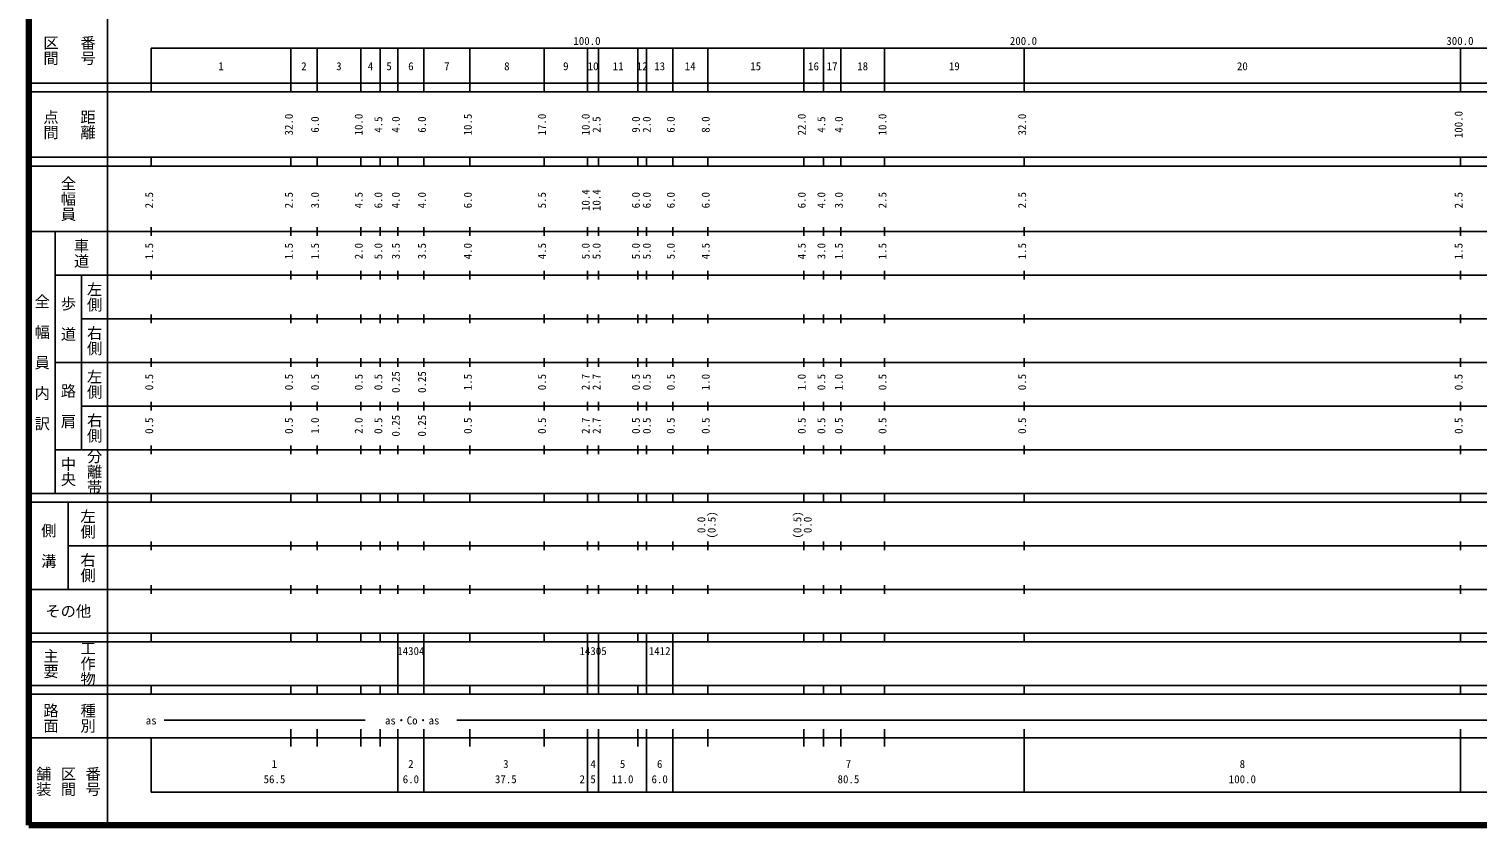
# Model space of a CAD drawing. Units: millimetres on the paper, enlarged 1000 times. Extents: x 40000 to 680000, y 20000 to 380000.
# Drawn here: x 40000 to 371765, y 20000 to 202409 of the extents above; entities that cross this region are included whole.
import ezdxf
from ezdxf.enums import TextEntityAlignment as Align

# ---------------------------------------------------------------- set-up
doc = ezdxf.new("R2010")
doc.units = ezdxf.units.MM
doc.header["$LTSCALE"] = 1000
doc.layers.add('M-TTL', color=2, linetype='Continuous', lineweight=140)
doc.layers.add('M-TTL-BAND', color=7, linetype='Continuous', lineweight=25)
doc.styles.add('@ＭＳ ゴシック', font='')
doc.styles.add('ＭＳ ゴシック', font='')
doc.styles.get('@ＭＳ ゴシック').set_extended_font_data('@MS Gothic')
doc.styles.get('ＭＳ ゴシック').set_extended_font_data('MS Gothic')

msp = doc.modelspace()

# ---------------------------------------------------------------- linework, layer by layer
at = {"layer": 'M-TTL'}
for p, q in [((40000, 380000), (40000, 20000)), ((40000, 20000), (680000, 20000))]:
    msp.add_line(p, q, dxfattribs=at)
at = {"layer": 'M-TTL-BAND'}
for p, q in [((58000, 370000), (58000, 20000)), ((68000, 198000), (579000, 198000)), ((68000, 198000), (68000, 188000)), ((100000, 188000), (100000, 198000)), ((106000, 188000), (106000, 198000)), ((116000, 188000), (116000, 198000)), ((120500, 188000), (120500, 198000)), ((124500, 188000), (124500, 198000)), ((130500, 188000), (130500, 198000)), ((141000, 188000), (141000, 198000)), ((158000, 188000), (158000, 198000)), ((168000, 188000), (168000, 198000)), ((170500, 188000), (170500, 198000)), ((179500, 188000), (179500, 198000)), ((181500, 188000), (181500, 198000)), ((187500, 188000), (187500, 198000)), ((195500, 188000), (195500, 198000)), ((217500, 188000), (217500, 198000)), ((222000, 188000), (222000, 198000)), ((226000, 188000), (226000, 198000)), ((236000, 188000), (236000, 198000)), ((268000, 188000), (268000, 198000)), ((368000, 188000), (368000, 198000)), ((40000, 190000), (579000, 190000)), ((40000, 188000), (579000, 188000)), ((40000, 173000), (579000, 173000)), ((68000, 171000), (68000, 173000)), ((100000, 171000), (100000, 173000)), ((106000, 171000), (106000, 173000)), ((116000, 171000), (116000, 173000)), ((120500, 171000), (120500, 173000)), ((124500, 171000), (124500, 173000)), ((130500, 171000), (130500, 173000)), ((141000, 171000), (141000, 173000)), ((158000, 171000), (158000, 173000)), ((168000, 171000), (168000, 173000)), ((170500, 171000), (170500, 173000)), ((179500, 171000), (179500, 173000)), ((181500, 171000), (181500, 173000)), ((187500, 171000), (187500, 173000)), ((195500, 171000), (195500, 173000)), ((217500, 171000), (217500, 173000)), ((222000, 171000), (222000, 173000)), ((226000, 171000), (226000, 173000)), ((236000, 171000), (236000, 173000)), ((268000, 171000), (268000, 173000)), ((368000, 171000), (368000, 173000)), ((40000, 171000), (579000, 171000)), ((40000, 156000), (579000, 156000)), ((46000, 96000), (46000, 156000)), ((68000, 155000), (68000, 157000)), ((100000, 155000), (100000, 157000)), ((106000, 155000), (106000, 157000)), ((116000, 155000), (116000, 157000)), ((120500, 155000), (120500, 157000)), ((124500, 155000), (124500, 157000)), ((130500, 155000), (130500, 157000)), ((141000, 155000), (141000, 157000)), ((158000, 155000), (158000, 157000)), ((168000, 155000), (168000, 157000)), ((170500, 155000), (170500, 157000)), ((179500, 155000), (179500, 157000)), ((181500, 155000), (181500, 157000)), ((187500, 155000), (187500, 157000)), ((195500, 155000), (195500, 157000)), ((217500, 155000), (217500, 157000)), ((222000, 155000), (222000, 157000)), ((226000, 155000), (226000, 157000)), ((236000, 155000), (236000, 157000)), ((268000, 155000), (268000, 157000)), ((368000, 155000), (368000, 157000)), ((46000, 146000), (579000, 146000)), ((52000, 146000), (52000, 106000)), ((68000, 145000), (68000, 147000)), ((100000, 145000), (100000, 147000)), ((106000, 145000), (106000, 147000)), ((116000, 145000), (116000, 147000)), ((120500, 145000), (120500, 147000)), ((124500, 145000), (124500, 147000)), ((130500, 145000), (130500, 147000)), ((141000, 145000), (141000, 147000)), ((158000, 145000), (158000, 147000)), ((168000, 145000), (168000, 147000)), ((170500, 145000), (170500, 147000)), ((179500, 145000), (179500, 147000)), ((181500, 145000), (181500, 147000)), ((187500, 145000), (187500, 147000)), ((195500, 145000), (195500, 147000)), ((217500, 145000), (217500, 147000)), ((222000, 145000), (222000, 147000)), ((226000, 145000), (226000, 147000)), ((236000, 145000), (236000, 147000)), ((268000, 145000), (268000, 147000)), ((368000, 145000), (368000, 147000)), ((68000, 135000), (68000, 137000)), ((100000, 135000), (100000, 137000)), ((106000, 135000), (106000, 137000)), ((116000, 135000), (116000, 137000)), ((120500, 135000), (120500, 137000)), ((124500, 135000), (124500, 137000)), ((130500, 135000), (130500, 137000)), ((141000, 135000), (141000, 137000)), ((158000, 135000), (158000, 137000)), ((168000, 135000), (168000, 137000)), ((170500, 135000), (170500, 137000)), ((179500, 135000), (179500, 137000)), ((181500, 135000), (181500, 137000)), ((187500, 135000), (187500, 137000)), ((195500, 135000), (195500, 137000)), ((217500, 135000), (217500, 137000)), ((222000, 135000), (222000, 137000)), ((226000, 135000), (226000, 137000)), ((236000, 135000), (236000, 137000)), ((268000, 135000), (268000, 137000)), ((368000, 135000), (368000, 137000)), ((52000, 136000), (579000, 136000)), ((68000, 125000), (68000, 127000)), ((100000, 125000), (100000, 127000)), ((106000, 125000), (106000, 127000)), ((116000, 125000), (116000, 127000)), ((120500, 125000), (120500, 127000)), ((124500, 125000), (124500, 127000)), ((130500, 125000), (130500, 127000)), ((141000, 125000), (141000, 127000)), ((158000, 125000), (158000, 127000)), ((168000, 125000), (168000, 127000)), ((170500, 125000), (170500, 127000)), ((179500, 125000), (179500, 127000)), ((181500, 125000), (181500, 127000)), ((187500, 125000), (187500, 127000)), ((195500, 125000), (195500, 127000)), ((217500, 125000), (217500, 127000)), ((222000, 125000), (222000, 127000)), ((226000, 125000), (226000, 127000)), ((236000, 125000), (236000, 127000)), ((268000, 125000), (268000, 127000)), ((368000, 125000), (368000, 127000)), ((46000, 126000), (579000, 126000)), ((68000, 115000), (68000, 117000)), ((100000, 115000), (100000, 117000)), ((106000, 115000), (106000, 117000)), ((116000, 115000), (116000, 117000)), ((120500, 115000), (120500, 117000)), ((124500, 115000), (124500, 117000)), ((130500, 115000), (130500, 117000)), ((141000, 115000), (141000, 117000)), ((158000, 115000), (158000, 117000)), ((168000, 115000), (168000, 117000)), ((170500, 115000), (170500, 117000)), ((179500, 115000), (179500, 117000)), ((181500, 115000), (181500, 117000)), ((187500, 115000), (187500, 117000)), ((195500, 115000), (195500, 117000)), ((217500, 115000), (217500, 117000)), ((222000, 115000), (222000, 117000)), ((226000, 115000), (226000, 117000)), ((236000, 115000), (236000, 117000)), ((268000, 115000), (268000, 117000)), ((368000, 115000), (368000, 117000)), ((52000, 116000), (579000, 116000)), ((68000, 105000), (68000, 107000)), ((100000, 105000), (100000, 107000)), ((106000, 105000), (106000, 107000)), ((116000, 105000), (116000, 107000)), ((120500, 105000), (120500, 107000)), ((124500, 105000), (124500, 107000)), ((130500, 105000), (130500, 107000)), ((141000, 105000), (141000, 107000)), ((158000, 105000), (158000, 107000)), ((168000, 105000), (168000, 107000)), ((170500, 105000), (170500, 107000)), ((179500, 105000), (179500, 107000)), ((181500, 105000), (181500, 107000)), ((187500, 105000), (187500, 107000)), ((195500, 105000), (195500, 107000)), ((217500, 105000), (217500, 107000)), ((222000, 105000), (222000, 107000)), ((226000, 105000), (226000, 107000)), ((236000, 105000), (236000, 107000)), ((268000, 105000), (268000, 107000)), ((368000, 105000), (368000, 107000)), ((46000, 106000), (579000, 106000)), ((40000, 96000), (579000, 96000)), ((40000, 94000), (579000, 94000)), ((49000, 94000), (49000, 74000)), ((68000, 94000), (68000, 96000)), ((100000, 94000), (100000, 96000)), ((106000, 94000), (106000, 96000)), ((116000, 94000), (116000, 96000)), ((120500, 94000), (120500, 96000)), ((124500, 94000), (124500, 96000)), ((130500, 94000), (130500, 96000)), ((141000, 94000), (141000, 96000)), ((158000, 94000), (158000, 96000)), ((168000, 94000), (168000, 96000)), ((170500, 94000), (170500, 96000)), ((179500, 94000), (179500, 96000)), ((181500, 94000), (181500, 96000)), ((187500, 94000), (187500, 96000)), ((195500, 94000), (195500, 96000)), ((217500, 94000), (217500, 96000)), ((222000, 94000), (222000, 96000)), ((226000, 94000), (226000, 96000)), ((236000, 94000), (236000, 96000)), ((268000, 94000), (268000, 96000)), ((368000, 94000), (368000, 96000)), ((49000, 84000), (579000, 84000)), ((68000, 83000), (68000, 85000)), ((100000, 83000), (100000, 85000)), ((106000, 83000), (106000, 85000)), ((116000, 83000), (116000, 85000)), ((120500, 83000), (120500, 85000)), ((124500, 83000), (124500, 85000)), ((130500, 83000), (130500, 85000)), ((141000, 83000), (141000, 85000)), ((158000, 83000), (158000, 85000)), ((168000, 83000), (168000, 85000)), ((170500, 83000), (170500, 85000)), ((179500, 83000), (179500, 85000)), ((181500, 83000), (181500, 85000)), ((187500, 83000), (187500, 85000)), ((195500, 83000), (195500, 85000)), ((217500, 83000), (217500, 85000)), ((222000, 83000), (222000, 85000)), ((226000, 83000), (226000, 85000)), ((236000, 83000), (236000, 85000)), ((268000, 83000), (268000, 85000)), ((368000, 83000), (368000, 85000)), ((40000, 74000), (579000, 74000)), ((68000, 73000), (68000, 75000)), ((100000, 73000), (100000, 75000)), ((106000, 73000), (106000, 75000)), ((116000, 73000), (116000, 75000)), ((120500, 73000), (120500, 75000)), ((124500, 73000), (124500, 75000)), ((130500, 73000), (130500, 75000)), ((141000, 73000), (141000, 75000)), ((158000, 73000), (158000, 75000)), ((168000, 73000), (168000, 75000)), ((170500, 73000), (170500, 75000)), ((179500, 73000), (179500, 75000)), ((181500, 73000), (181500, 75000)), ((187500, 73000), (187500, 75000)), ((195500, 73000), (195500, 75000)), ((217500, 73000), (217500, 75000)), ((222000, 73000), (222000, 75000)), ((226000, 73000), (226000, 75000)), ((236000, 73000), (236000, 75000)), ((268000, 73000), (268000, 75000)), ((368000, 73000), (368000, 75000)), ((40000, 64000), (579000, 64000)), ((68000, 62000), (68000, 64000)), ((100000, 62000), (100000, 64000)), ((106000, 62000), (106000, 64000)), ((116000, 62000), (116000, 64000)), ((120500, 62000), (120500, 64000)), ((124500, 62000), (124500, 64000)), ((130500, 62000), (130500, 64000)), ((141000, 62000), (141000, 64000)), ((158000, 62000), (158000, 64000)), ((168000, 62000), (168000, 64000)), ((170500, 62000), (170500, 64000)), ((179500, 62000), (179500, 64000)), ((181500, 62000), (181500, 64000)), ((187500, 62000), (187500, 64000)), ((195500, 62000), (195500, 64000)), ((217500, 62000), (217500, 64000)), ((222000, 62000), (222000, 64000)), ((226000, 62000), (226000, 64000)), ((236000, 62000), (236000, 64000)), ((268000, 62000), (268000, 64000)), ((368000, 62000), (368000, 64000)), ((40000, 62000), (579000, 62000)), ((124500, 52000), (124500, 62000)), ((130500, 52000), (130500, 62000)), ((168000, 52000), (168000, 62000)), ((170500, 52000), (170500, 62000)), ((181500, 52000), (181500, 62000)), ((187500, 52000), (187500, 62000)), ((40000, 52000), (579000, 52000)), ((40000, 50000), (579000, 50000)), ((68000, 50000), (68000, 52000)), ((100000, 50000), (100000, 52000)), ((106000, 50000), (106000, 52000)), ((116000, 50000), (116000, 52000)), ((120500, 50000), (120500, 52000)), ((124500, 50000), (124500, 52000)), ((130500, 50000), (130500, 52000)), ((141000, 50000), (141000, 52000)), ((158000, 50000), (158000, 52000)), ((168000, 50000), (168000, 52000)), ((170500, 50000), (170500, 52000)), ((179500, 50000), (179500, 52000)), ((181500, 50000), (181500, 52000)), ((187500, 50000), (187500, 52000)), ((195500, 50000), (195500, 52000)), ((217500, 50000), (217500, 52000)), ((222000, 50000), (222000, 52000)), ((226000, 50000), (226000, 52000)), ((236000, 50000), (236000, 52000)), ((268000, 50000), (268000, 52000)), ((368000, 50000), (368000, 52000)), ((71000, 44000), (117000, 44000)), ((138000, 44000), (375500, 44000)), ((40000, 40000), (579000, 40000)), ((68000, 40000), (68000, 27500)), ((100000, 38000), (100000, 42000)), ((106000, 38000), (106000, 42000)), ((116000, 38000), (116000, 42000)), ((120500, 38000), (120500, 42000)), ((124500, 27500), (124500, 42000)), ((130500, 27500), (130500, 42000)), ((141000, 38000), (141000, 42000)), ((158000, 38000), (158000, 42000)), ((168000, 27500), (168000, 42000)), ((170500, 27500), (170500, 42000)), ((179500, 38000), (179500, 42000)), ((181500, 27500), (181500, 42000)), ((187500, 27500), (187500, 42000)), ((195500, 38000), (195500, 42000)), ((217500, 38000), (217500, 42000)), ((222000, 38000), (222000, 42000)), ((226000, 38000), (226000, 42000)), ((236000, 38000), (236000, 42000)), ((268000, 27500), (268000, 42000)), ((368000, 27500), (368000, 42000)), ((68000, 27500), (579000, 27500))]:
    msp.add_line(p, q, dxfattribs=at)

# ---------------------------------------------------------------- texts
at = {"layer": 'M-TTL-BAND', "style": '@ＭＳ ゴシック'}
for s, p in [('区間', (45000, 197500)), ('番号', (53500, 197500)), ('点間', (45000, 180500)), ('距離', (53500, 180500)), ('全幅員', (49000, 163500)), ('車道', (52000, 151000)), ('左側', (55000, 141000)), ('全\u3000幅\u3000員\u3000内\u3000訳', (43000, 126000)), ('歩\u3000道', (49000, 136000)), ('右側', (55000, 131000)), ('左側', (55000, 121000)), ('路\u3000肩', (49000, 116000)), ('右側', (55000, 111000)), ('中央', (49000, 101000)), ('分離帯', (55000, 101000)), ('左側', (53500, 89000)), ('側\u3000溝', (44500, 84000)), ('右側', (53500, 79000)), ('主要', (45000, 57000)), ('工作物', (53500, 57000)), ('路面', (45000, 44500)), ('種別', (53500, 44500)), ('舗装', (43333, 30000)), ('番号', (54667, 30000)), ('区間', (49000, 30000))]:
    msp.add_text(s, height=2566, rotation=270, dxfattribs=at).set_placement(p, align=Align.MIDDLE_CENTER)
at = {"layer": 'M-TTL-BAND', "style": 'ＭＳ ゴシック'}
for s, p in [('100.0', (167844, 198195)), ('200.0', (267844, 198195)), ('300.0', (367844, 198195)), ('1', (84000, 192405)), ('2', (103000, 192405)), ('3', (111000, 192405)), ('4', (118250, 192405)), ('5', (122500, 192405)), ('6', (127500, 192405)), ('7', (135750, 192405)), ('8', (149500, 192405)), ('9', (163000, 192405)), ('10', (169250, 192405)), ('11', (175000, 192405)), ('12', (180500, 192405)), ('13', (184500, 192405)), ('14', (191500, 192405)), ('15', (206500, 192405)), ('16', (219750, 192405)), ('17', (224000, 192405)), ('18', (231000, 192405)), ('19', (252000, 192405)), ('20', (318000, 192405)), ('1412', (184500, 58405)), ('as', (68000, 42500)), ('as・Co・as', (127800, 42500)), ('1', (96250, 32523)), ('2', (127500, 32523)), ('3', (149250, 32523)), ('4', (169250, 32523)), ('5', (176000, 32523)), ('6', (184500, 32523)), ('7', (227750, 32523)), ('8', (318000, 32523)), ('56.5', (96250, 29033)), ('6.0', (127500, 29033)), ('37.5', (149250, 29033)), ('2.5', (168000, 29033)), ('11.0', (176000, 29033)), ('6.0', (184500, 29033)), ('80.5', (227750, 29033)), ('100.0', (318000, 29033))]:
    msp.add_text(s, height=1833, dxfattribs=at).set_placement(p, align=Align.BOTTOM_CENTER)
for s, p in [('32.0', (101000, 180500)), ('10.0', (117000, 180500)), ('10.5', (142000, 180500)), ('17.0', (159000, 180500)), ('10.0', (169000, 180500)), ('22.0', (218500, 180500)), ('10.0', (237000, 180500)), ('32.0', (269000, 180500)), ('100.0', (369000, 180500)), ('6.0', (107000, 180500)), ('4.5', (121500, 180500)), ('4.0', (125500, 180500)), ('6.0', (131500, 180500)), ('2.5', (171500, 180500)), ('9.0', (180500, 180500)), ('2.0', (183000, 180500)), ('6.0', (188500, 180500)), ('8.0', (196500, 180500)), ('4.5', (223000, 180500)), ('4.0', (227000, 180500)), ('2.5', (69000, 163174)), ('2.5', (101000, 163174)), ('3.0', (107000, 163174)), ('4.5', (117000, 163174)), ('6.0', (121500, 163174)), ('4.0', (125500, 163174)), ('4.0', (131500, 163174)), ('6.0', (142000, 163174)), ('5.5', (159000, 163174)), ('10.4', (169000, 163174)), ('10.4', (171500, 163174)), ('6.0', (180500, 163174)), ('6.0', (183000, 163174)), ('6.0', (188500, 163174)), ('6.0', (196500, 163174)), ('6.0', (218500, 163174)), ('4.0', (223000, 163174)), ('3.0', (227000, 163174)), ('2.5', (237000, 163174)), ('2.5', (269000, 163174)), ('2.5', (369000, 163174)), ('1.5', (69000, 151500)), ('1.5', (101000, 151500)), ('1.5', (107000, 151500)), ('2.0', (117000, 151500)), ('5.0', (121500, 151500)), ('3.5', (125500, 151500)), ('3.5', (131500, 151500)), ('4.0', (142000, 151500)), ('4.5', (159000, 151500)), ('5.0', (169000, 151500)), ('5.0', (171500, 151500)), ('5.0', (180500, 151500)), ('5.0', (183000, 151500)), ('5.0', (188500, 151500)), ('4.5', (196500, 151500)), ('4.5', (218500, 151500)), ('3.0', (223000, 151500)), ('1.5', (227000, 151500)), ('1.5', (237000, 151500)), ('1.5', (269000, 151500)), ('1.5', (369000, 151500)), ('0.5', (69000, 121500)), ('0.5', (101000, 121500)), ('0.5', (107000, 121500)), ('0.5', (117000, 121500)), ('0.5', (121500, 121500)), ('0.25', (125500, 121500)), ('0.25', (131500, 121500)), ('1.5', (142000, 121500)), ('0.5', (159000, 121500)), ('2.7', (169000, 121500)), ('2.7', (171500, 121500)), ('0.5', (180500, 121500)), ('0.5', (183000, 121500)), ('0.5', (188500, 121500)), ('1.0', (196500, 121500)), ('1.0', (218500, 121500)), ('0.5', (223000, 121500)), ('1.0', (227000, 121500)), ('0.5', (237000, 121500)), ('0.5', (269000, 121500)), ('0.5', (369000, 121500)), ('0.5', (69000, 111500)), ('0.5', (101000, 111500)), ('1.0', (107000, 111500)), ('2.0', (117000, 111500)), ('0.5', (121500, 111500)), ('0.25', (125500, 111500)), ('0.25', (131500, 111500)), ('0.5', (142000, 111500)), ('0.5', (159000, 111500)), ('2.7', (169000, 111500)), ('2.7', (171500, 111500)), ('0.5', (180500, 111500)), ('0.5', (183000, 111500)), ('0.5', (188500, 111500)), ('0.5', (196500, 111500)), ('0.5', (218500, 111500)), ('0.5', (223000, 111500)), ('0.5', (227000, 111500)), ('0.5', (237000, 111500)), ('0.5', (269000, 111500)), ('0.5', (369000, 111500)), ('0.0', (195500, 88764)), ('(0.5)', (197870, 88764)), ('(0.5)', (217500, 88764)), ('0.0', (219870, 88764))]:
    msp.add_text(s, height=1833, rotation=90, dxfattribs=at).set_placement(p, align=Align.BOTTOM_CENTER)
msp.add_text('その他', height=2566, dxfattribs=at).set_placement((49000, 69000), align=Align.MIDDLE_CENTER)
for s, p in [('14304', (124375, 58405)), ('14305', (166125, 58405))]:
    msp.add_text(s, height=1833, dxfattribs=at).set_placement(p, align=Align.BOTTOM_LEFT)

doc.saveas('drawing.dxf')
